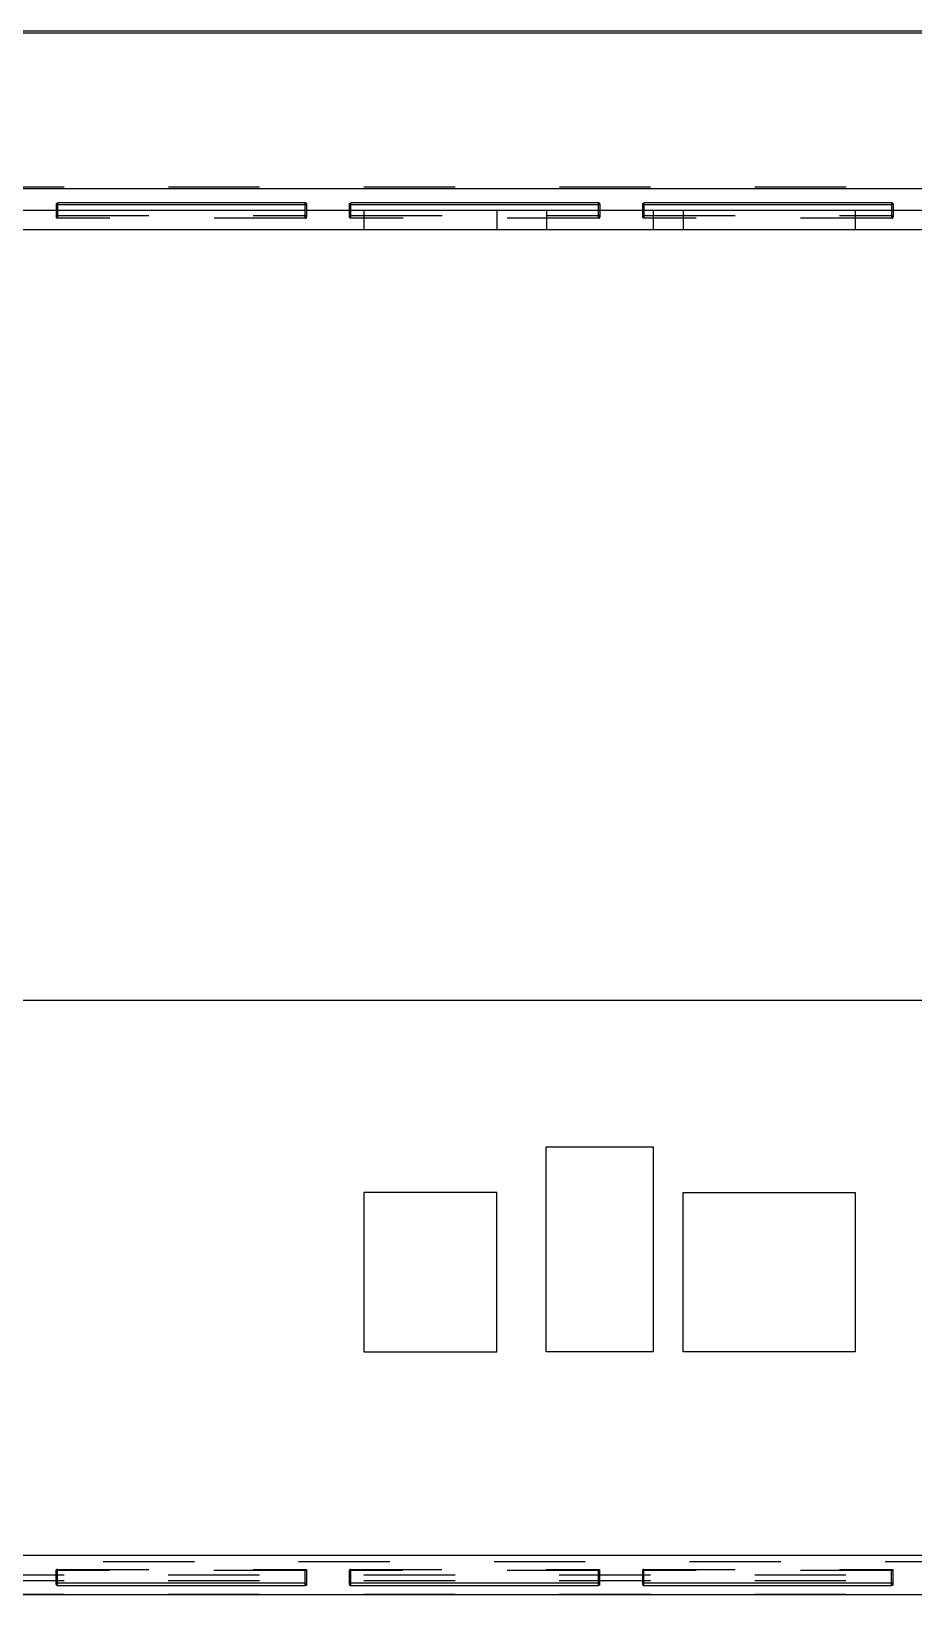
# Model space of a CAD drawing. Header units: millimetres. Extents: x 0 to 426, y 0 to 302.
# Drawn here: x 71.3 to 105.2, y 152.6 to 212.6 of the extents above; entities that cross this region are included whole.
import ezdxf

# ---------------------------------------------------------------- set-up
doc = ezdxf.new("R2010")
doc.units = ezdxf.units.MM
doc.linetypes.add('DASHED', pattern=[15, 7, -8])

# ---------------------------------------------------------------- blocks, each defined once
blk = doc.blocks.new('plaat_achter__1', base_point=(73.17, 305.2))
at = {"color": 7, "linetype": 'Continuous'}
for p, q in [((73.17, 350.79), (370.17, 350.79)), ((182.17, 323.84), (182.17, 339.54)), ((182.17, 339.54), (190.37, 339.54)), ((190.37, 339.54), (190.37, 323.84)), ((168.17, 336.04), (168.17, 323.84)), ((178.37, 336.04), (168.17, 336.04)), ((178.37, 323.84), (178.37, 336.04)), ((192.67, 323.84), (192.67, 336.04)), ((192.67, 336.04), (205.87, 336.04)), ((205.87, 336.04), (205.87, 323.84)), ((168.17, 323.84), (178.37, 323.84)), ((190.37, 323.84), (182.17, 323.84)), ((205.87, 323.84), (192.67, 323.84)), ((163.67, 306.09), (144.67, 306.09)), ((144.67, 305.9), (163.67, 305.9)), ((186.17, 306.09), (167.17, 306.09)), ((167.17, 305.9), (186.17, 305.9)), ((208.67, 306.09), (189.67, 306.09)), ((189.67, 305.9), (208.67, 305.9)), ((370.17, 305.2), (73.17, 305.2))]:
    blk.add_line(p, q, dxfattribs=at)
at = {"color": 2, "linetype": 'Continuous'}
for p, q in [((370.17, 308.2), (73.17, 308.2)), ((144.67, 305.9), (144.67, 306.09)), ((163.67, 305.9), (163.67, 306.09)), ((167.17, 305.9), (167.17, 306.09)), ((186.17, 305.9), (186.17, 306.09)), ((189.67, 305.9), (189.67, 306.09)), ((208.67, 305.9), (208.67, 306.09))]:
    blk.add_line(p, q, dxfattribs=at)
at = {"color": 1, "linetype": 'DASHED'}
for p, q in [((73.17, 307.75), (370.17, 307.75)), ((144.67, 307.15), (163.67, 307.15)), ((144.67, 307.05), (144.67, 307.15)), ((144.67, 306.09), (144.67, 307.05)), ((163.67, 307.05), (144.67, 307.05)), ((163.67, 307.05), (163.67, 307.15)), ((163.67, 306.09), (163.67, 307.05)), ((167.17, 307.05), (167.17, 307.15)), ((167.17, 307.15), (186.17, 307.15)), ((167.17, 306.09), (167.17, 307.05)), ((186.17, 307.05), (167.17, 307.05)), ((186.17, 307.05), (186.17, 307.15)), ((186.17, 306.09), (186.17, 307.05)), ((189.67, 307.05), (189.67, 307.15)), ((189.67, 307.15), (208.67, 307.15)), ((189.67, 306.09), (189.67, 307.05)), ((208.67, 307.05), (189.67, 307.05)), ((208.67, 307.05), (208.67, 307.15)), ((208.67, 306.09), (208.67, 307.05)), ((370.17, 306.71), (73.17, 306.71)), ((370.17, 306.7), (73.17, 306.7)), ((370.17, 306.26), (73.17, 306.26)), ((370.17, 305.21), (73.17, 305.21))]:
    blk.add_line(p, q, dxfattribs=at)
for points, knots in [([(144.67, 307.15), (144.67, 307.15), (144.66, 307.15), (144.64, 307.14), (144.63, 307.14), (144.61, 307.14), (144.61, 307.13), (144.6, 307.13), (144.59, 307.12), (144.59, 307.12), (144.58, 307.12), (144.58, 307.11), (144.58, 307.11), (144.57, 307.1), (144.57, 307.1), (144.57, 307.1), (144.57, 307.1)], [0, 0, 0, 0, 0.0195614, 0.0385141, 0.0506604, 0.0621149, 0.0728199, 0.0802609, 0.0873816, 0.0933896, 0.0999873, 0.1052524, 0.1115961, 0.1186813, 0.119599, 0.1205148, 0.1205148, 0.1205148, 0.1205148]), ([(144.57, 305.99), (144.57, 306.08), (144.57, 306.27), (144.57, 306.54), (144.57, 306.82), (144.57, 307), (144.57, 307.1)], [0, 0, 0, 0, 0.276479, 0.552958, 0.829437, 1.105916, 1.105916, 1.105916, 1.105916]), ([(144.57, 307.1), (144.57, 307.1), (144.57, 307.1), (144.57, 307.09), (144.58, 307.09), (144.58, 307.09), (144.58, 307.08), (144.58, 307.08), (144.59, 307.08), (144.59, 307.07), (144.6, 307.07), (144.6, 307.06), (144.61, 307.06), (144.63, 307.06), (144.63, 307.05), (144.64, 307.05), (144.65, 307.05), (144.66, 307.05), (144.67, 307.05), (144.67, 307.05), (144.67, 307.05)], [0, 0, 0, 0, 0.0008944, 0.00183, 0.0051044, 0.0092022, 0.0141892, 0.0202266, 0.024533, 0.030326, 0.0377182, 0.0468796, 0.0574975, 0.0688632, 0.0809064, 0.0860287, 0.0925481, 0.1003503, 0.1093291, 0.1193884, 0.1193884, 0.1193884, 0.1193884]), ([(163.67, 307.15), (163.68, 307.15), (163.69, 307.15), (163.71, 307.14), (163.72, 307.14), (163.73, 307.14), (163.74, 307.13), (163.75, 307.13), (163.75, 307.13), (163.76, 307.12), (163.76, 307.12), (163.77, 307.12), (163.77, 307.11), (163.77, 307.1), (163.77, 307.1), (163.77, 307.1), (163.77, 307.1), (163.77, 307.1)], [0, 0, 0, 0, 0.0195616, 0.0385146, 0.049919, 0.0594586, 0.0671123, 0.0728249, 0.0797021, 0.0873865, 0.0944745, 0.0999925, 0.1067055, 0.112871, 0.1186913, 0.1196285, 0.1205252, 0.1205252, 0.1205252, 0.1205252]), ([(163.77, 307.1), (163.77, 307.1), (163.77, 307.1), (163.77, 307.09), (163.77, 307.09), (163.77, 307.08), (163.77, 307.08), (163.76, 307.07), (163.75, 307.07), (163.75, 307.06), (163.74, 307.06), (163.72, 307.06), (163.72, 307.05), (163.71, 307.05), (163.7, 307.05), (163.69, 307.05), (163.68, 307.05), (163.67, 307.05)], [0, 0, 0, 0, 0.0009147, 0.0018297, 0.0075484, 0.0135982, 0.0202119, 0.0281669, 0.0370233, 0.0468556, 0.0574734, 0.068839, 0.0808821, 0.0875076, 0.0962708, 0.1069541, 0.1193622, 0.1193622, 0.1193622, 0.1193622]), ([(163.77, 307.1), (163.77, 307), (163.77, 306.82), (163.77, 306.54), (163.77, 306.27), (163.77, 306.08), (163.77, 305.99)], [0, 0, 0, 0, 0.276479, 0.552958, 0.829437, 1.105917, 1.105917, 1.105917, 1.105917]), ([(167.17, 307.15), (167.17, 307.15), (167.16, 307.15), (167.15, 307.15), (167.14, 307.14), (167.13, 307.14), (167.13, 307.14), (167.11, 307.14), (167.11, 307.13), (167.1, 307.13), (167.09, 307.12), (167.09, 307.12), (167.08, 307.12), (167.08, 307.11), (167.08, 307.1), (167.07, 307.1), (167.07, 307.1), (167.07, 307.1), (167.07, 307.1)], [0, 0, 0, 0, 0.0122462, 0.0228725, 0.0317005, 0.0385265, 0.0506728, 0.0621273, 0.0728323, 0.0797093, 0.0873938, 0.0939223, 0.0999998, 0.1067129, 0.1128785, 0.1186989, 0.1196167, 0.1205324, 0.1205324, 0.1205324, 0.1205324]), ([(167.07, 305.99), (167.07, 306.08), (167.07, 306.27), (167.07, 306.54), (167.07, 306.82), (167.07, 307), (167.07, 307.1)], [0, 0, 0, 0, 0.276479, 0.552958, 0.829437, 1.105916, 1.105916, 1.105916, 1.105916]), ([(167.07, 307.1), (167.07, 307.1), (167.07, 307.1), (167.07, 307.09), (167.08, 307.09), (167.08, 307.08), (167.08, 307.08), (167.09, 307.08), (167.09, 307.07), (167.1, 307.07), (167.1, 307.06), (167.11, 307.06), (167.12, 307.06), (167.13, 307.06), (167.13, 307.05), (167.14, 307.05), (167.15, 307.05), (167.16, 307.05), (167.17, 307.05), (167.17, 307.05), (167.17, 307.05)], [0, 0, 0, 0, 0.0008883, 0.00183, 0.0075486, 0.0135984, 0.020212, 0.0245183, 0.0303113, 0.0377036, 0.046865, 0.0525078, 0.0600675, 0.0695263, 0.0808957, 0.0860179, 0.0925374, 0.1003396, 0.1093184, 0.1193777, 0.1193777, 0.1193777, 0.1193777]), ([(186.17, 307.15), (186.18, 307.15), (186.19, 307.15), (186.21, 307.14), (186.22, 307.14), (186.24, 307.14), (186.24, 307.13), (186.25, 307.13), (186.26, 307.12), (186.26, 307.12), (186.27, 307.12), (186.27, 307.11), (186.27, 307.11), (186.27, 307.1), (186.27, 307.1), (186.27, 307.1), (186.27, 307.1), (186.27, 307.1)], [0, 0, 0, 0, 0.0195614, 0.0385142, 0.0506606, 0.0621151, 0.0728201, 0.0802611, 0.0873818, 0.09447, 0.0999878, 0.1062427, 0.1113572, 0.1154898, 0.1187008, 0.1196277, 0.1205344, 0.1205344, 0.1205344, 0.1205344]), ([(186.27, 307.1), (186.27, 307.1), (186.27, 307.1), (186.27, 307.09), (186.27, 307.09), (186.27, 307.08), (186.27, 307.08), (186.26, 307.07), (186.25, 307.07), (186.24, 307.06), (186.24, 307.06), (186.22, 307.06), (186.21, 307.05), (186.2, 307.05), (186.19, 307.05), (186.18, 307.05), (186.18, 307.05), (186.17, 307.05)], [0, 0, 0, 0, 0.0009149, 0.0018299, 0.0075486, 0.0135984, 0.020212, 0.0300696, 0.0392525, 0.0468518, 0.0574696, 0.0688352, 0.0808784, 0.0927079, 0.1033098, 0.1123219, 0.1193588, 0.1193588, 0.1193588, 0.1193588]), ([(186.27, 307.1), (186.27, 307), (186.27, 306.82), (186.27, 306.54), (186.27, 306.27), (186.27, 306.08), (186.27, 305.99)], [0, 0, 0, 0, 0.276479, 0.552958, 0.829437, 1.105916, 1.105916, 1.105916, 1.105916]), ([(189.67, 307.15), (189.67, 307.15), (189.67, 307.15), (189.66, 307.15), (189.65, 307.14), (189.64, 307.14), (189.63, 307.14), (189.62, 307.14), (189.61, 307.13), (189.6, 307.13), (189.6, 307.13), (189.59, 307.12), (189.59, 307.12), (189.58, 307.12), (189.58, 307.11), (189.58, 307.1), (189.58, 307.1), (189.57, 307.1), (189.57, 307.1), (189.57, 307.1)], [0, 0, 0, 0, 0.0070994, 0.0161151, 0.0266978, 0.0385263, 0.0499306, 0.0594701, 0.0671237, 0.0728364, 0.0797133, 0.0873979, 0.094486, 0.1000039, 0.1067169, 0.1128826, 0.1187029, 0.1196207, 0.1205365, 0.1205365, 0.1205365, 0.1205365]), ([(189.57, 305.99), (189.57, 306.08), (189.57, 306.27), (189.57, 306.54), (189.57, 306.82), (189.57, 307), (189.57, 307.1)], [0, 0, 0, 0, 0.276479, 0.552958, 0.829437, 1.105916, 1.105916, 1.105916, 1.105916]), ([(189.57, 307.1), (189.57, 307.1), (189.57, 307.1), (189.58, 307.09), (189.58, 307.09), (189.58, 307.08), (189.58, 307.08), (189.59, 307.07), (189.6, 307.07), (189.6, 307.06), (189.61, 307.06), (189.62, 307.06), (189.63, 307.05), (189.64, 307.05), (189.65, 307.05), (189.65, 307.05), (189.66, 307.05), (189.67, 307.05), (189.67, 307.05), (189.67, 307.05)], [0, 0, 0, 0, 0.0009292, 0.00183, 0.0075486, 0.0135984, 0.020212, 0.0300696, 0.0392525, 0.0468518, 0.0567447, 0.0659978, 0.0741946, 0.0808819, 0.0904332, 0.0992434, 0.1071313, 0.1139049, 0.1193638, 0.1193638, 0.1193638, 0.1193638]), ([(208.67, 307.15), (208.68, 307.15), (208.69, 307.15), (208.7, 307.15), (208.71, 307.14), (208.71, 307.14), (208.72, 307.14), (208.73, 307.14), (208.74, 307.13), (208.75, 307.13), (208.75, 307.13), (208.76, 307.12), (208.77, 307.12), (208.77, 307.11), (208.77, 307.11), (208.77, 307.1), (208.77, 307.1), (208.77, 307.1), (208.77, 307.1)], [0, 0, 0, 0, 0.0122462, 0.0228725, 0.0317005, 0.0385265, 0.0499307, 0.0594703, 0.0671239, 0.0728365, 0.0827962, 0.0918331, 0.0999952, 0.1052603, 0.111604, 0.1186891, 0.1196069, 0.1205227, 0.1205227, 0.1205227, 0.1205227]), ([(208.77, 307.1), (208.77, 307.1), (208.77, 307.1), (208.77, 307.09), (208.77, 307.09), (208.77, 307.09), (208.77, 307.08), (208.77, 307.08), (208.76, 307.07), (208.75, 307.07), (208.75, 307.06), (208.74, 307.06), (208.73, 307.06), (208.72, 307.05), (208.71, 307.05), (208.7, 307.05), (208.7, 307.05), (208.69, 307.05), (208.68, 307.05), (208.68, 307.05), (208.67, 307.05)], [0, 0, 0, 0, 0.0009339, 0.00183, 0.0051044, 0.0092022, 0.0141892, 0.0202266, 0.0281817, 0.037038, 0.0468704, 0.0567634, 0.0660165, 0.0742132, 0.0809005, 0.0904518, 0.099262, 0.1071499, 0.1139235, 0.1193824, 0.1193824, 0.1193824, 0.1193824]), ([(208.77, 307.1), (208.77, 307), (208.77, 306.82), (208.77, 306.54), (208.77, 306.27), (208.77, 306.08), (208.77, 305.99)], [0, 0, 0, 0, 0.276479, 0.552958, 0.829437, 1.105916, 1.105916, 1.105916, 1.105916])]:
    blk.add_open_spline(points, degree=3, knots=knots, dxfattribs=at)
at = {"color": 7, "linetype": 'Continuous'}
for points, knots in [([(144.67, 306.09), (144.67, 306.09), (144.67, 306.09), (144.67, 306.09), (144.65, 306.09), (144.64, 306.08), (144.62, 306.07), (144.61, 306.06), (144.6, 306.05), (144.59, 306.05), (144.59, 306.04), (144.58, 306.03), (144.58, 306.02), (144.58, 306.01), (144.57, 306), (144.57, 305.99), (144.57, 305.99)], [0, 0, 0, 0, 0.0021791, 0.0043588, 0.0218947, 0.0392468, 0.0588794, 0.0785135, 0.0882873, 0.0980972, 0.1087255, 0.1175472, 0.127174, 0.1368072, 0.1471993, 0.1558529, 0.1558529, 0.1558529, 0.1558529]), ([(144.57, 305.99), (144.58, 305.98), (144.58, 305.97), (144.58, 305.96), (144.59, 305.94), (144.6, 305.93), (144.61, 305.92), (144.62, 305.91), (144.63, 305.91), (144.64, 305.9), (144.65, 305.9), (144.67, 305.9), (144.67, 305.9), (144.67, 305.9), (144.67, 305.9)], [0, 0, 0, 0, 0.0187783, 0.0375501, 0.0527084, 0.0653809, 0.0751296, 0.0905596, 0.1035165, 0.1134587, 0.1307245, 0.1481732, 0.1503526, 0.1525319, 0.1525319, 0.1525319, 0.1525319]), ([(163.67, 306.09), (163.68, 306.09), (163.68, 306.09), (163.68, 306.09), (163.69, 306.09), (163.7, 306.09), (163.71, 306.08), (163.72, 306.08), (163.73, 306.07), (163.74, 306.07), (163.75, 306.06), (163.76, 306.05), (163.77, 306.03), (163.77, 306.02), (163.77, 306.01), (163.77, 306), (163.77, 305.99), (163.77, 305.99)], [0, 0, 0, 0, 0.0021793, 0.0043592, 0.018261, 0.0300068, 0.0392707, 0.0490719, 0.0589337, 0.067902, 0.0785842, 0.0981121, 0.1175728, 0.1280982, 0.1368329, 0.1455659, 0.1558788, 0.1558788, 0.1558788, 0.1558788]), ([(163.77, 305.99), (163.77, 305.99), (163.77, 305.98), (163.77, 305.97), (163.77, 305.96), (163.77, 305.95), (163.76, 305.94), (163.75, 305.93), (163.75, 305.92), (163.74, 305.92), (163.73, 305.91), (163.72, 305.91), (163.71, 305.9), (163.7, 305.9), (163.69, 305.9), (163.68, 305.9), (163.68, 305.9), (163.68, 305.9), (163.67, 305.9)], [0, 0, 0, 0, 0.0102559, 0.0188564, 0.0282371, 0.0375995, 0.0527576, 0.0654299, 0.0751787, 0.0838456, 0.0942334, 0.1038927, 0.1135216, 0.1274379, 0.1391586, 0.1482555, 0.1504347, 0.1526137, 0.1526137, 0.1526137, 0.1526137]), ([(167.17, 306.09), (167.17, 306.09), (167.17, 306.09), (167.17, 306.09), (167.16, 306.09), (167.15, 306.09), (167.14, 306.08), (167.13, 306.08), (167.12, 306.07), (167.11, 306.07), (167.1, 306.06), (167.09, 306.05), (167.08, 306.03), (167.08, 306.02), (167.08, 306.01), (167.08, 306), (167.07, 305.99), (167.07, 305.99)], [0, 0, 0, 0, 0.0021791, 0.0043588, 0.0134892, 0.0252366, 0.0392702, 0.049955, 0.0589328, 0.0687317, 0.0785832, 0.0981109, 0.1175715, 0.1271983, 0.1368315, 0.1455645, 0.1558772, 0.1558772, 0.1558772, 0.1558772]), ([(167.07, 305.99), (167.07, 305.99), (167.08, 305.98), (167.08, 305.97), (167.08, 305.96), (167.08, 305.95), (167.09, 305.94), (167.1, 305.92), (167.12, 305.91), (167.13, 305.91), (167.14, 305.9), (167.15, 305.9), (167.17, 305.9), (167.17, 305.9), (167.17, 305.9), (167.17, 305.9)], [0, 0, 0, 0, 0.0094351, 0.0188568, 0.0282371, 0.0376001, 0.0563292, 0.0751462, 0.0905761, 0.103533, 0.1134752, 0.130741, 0.1481897, 0.1503691, 0.1525484, 0.1525484, 0.1525484, 0.1525484]), ([(186.17, 306.09), (186.18, 306.09), (186.18, 306.09), (186.18, 306.09), (186.19, 306.09), (186.2, 306.09), (186.21, 306.08), (186.22, 306.08), (186.23, 306.07), (186.24, 306.07), (186.25, 306.06), (186.25, 306.05), (186.26, 306.05), (186.26, 306.04), (186.27, 306.03), (186.27, 306.02), (186.27, 306.01), (186.27, 306), (186.27, 305.99), (186.27, 305.99)], [0, 0, 0, 0, 0.0021794, 0.0043589, 0.0134893, 0.0252367, 0.0392703, 0.0482556, 0.058933, 0.068732, 0.0785835, 0.0883574, 0.0981672, 0.1087955, 0.1176173, 0.1272443, 0.1368774, 0.1456111, 0.1559231, 0.1559231, 0.1559231, 0.1559231]), ([(186.27, 305.99), (186.27, 305.98), (186.27, 305.97), (186.27, 305.95), (186.26, 305.94), (186.25, 305.93), (186.24, 305.92), (186.23, 305.91), (186.22, 305.91), (186.21, 305.9), (186.2, 305.9), (186.18, 305.9), (186.18, 305.9), (186.18, 305.9), (186.17, 305.9)], [0, 0, 0, 0, 0.0187786, 0.0375499, 0.056279, 0.0750958, 0.0846412, 0.0941509, 0.1038101, 0.1134392, 0.130705, 0.1481537, 0.150333, 0.1525122, 0.1525122, 0.1525122, 0.1525122]), ([(189.67, 306.09), (189.67, 306.09), (189.67, 306.09), (189.67, 306.09), (189.65, 306.09), (189.64, 306.08), (189.63, 306.08), (189.62, 306.07), (189.61, 306.07), (189.6, 306.06), (189.59, 306.05), (189.58, 306.03), (189.58, 306.01), (189.58, 306), (189.57, 305.99)], [0, 0, 0, 0, 0.0021791, 0.0043588, 0.0218947, 0.0392468, 0.0490477, 0.0589096, 0.0678779, 0.0785599, 0.0980875, 0.1175481, 0.1367186, 0.1558065, 0.1558065, 0.1558065, 0.1558065]), ([(189.57, 305.99), (189.58, 305.98), (189.58, 305.97), (189.58, 305.95), (189.59, 305.94), (189.6, 305.93), (189.61, 305.92), (189.62, 305.91), (189.63, 305.91), (189.64, 305.9), (189.65, 305.9), (189.66, 305.9), (189.67, 305.9), (189.67, 305.9), (189.67, 305.9), (189.67, 305.9)], [0, 0, 0, 0, 0.0187786, 0.0375501, 0.0562791, 0.0750961, 0.0853447, 0.094151, 0.1029071, 0.1134392, 0.1224253, 0.1341202, 0.1481733, 0.1503526, 0.152532, 0.152532, 0.152532, 0.152532]), ([(208.67, 306.09), (208.68, 306.09), (208.68, 306.09), (208.68, 306.09), (208.7, 306.09), (208.71, 306.08), (208.73, 306.07), (208.75, 306.06), (208.76, 306.05), (208.77, 306.03), (208.77, 306.02), (208.77, 306.01), (208.77, 306), (208.77, 305.99), (208.77, 305.99)], [0, 0, 0, 0, 0.0021794, 0.0043588, 0.0218947, 0.0392468, 0.0588794, 0.0785136, 0.0980412, 0.1175018, 0.1280273, 0.1367616, 0.1471537, 0.1558073, 0.1558073, 0.1558073, 0.1558073]), ([(208.77, 305.99), (208.77, 305.98), (208.77, 305.97), (208.77, 305.96), (208.76, 305.94), (208.75, 305.93), (208.74, 305.92), (208.73, 305.91), (208.72, 305.91), (208.7, 305.9), (208.69, 305.9), (208.68, 305.9), (208.68, 305.9), (208.68, 305.9), (208.67, 305.9)], [0, 0, 0, 0, 0.0187786, 0.0375501, 0.0527084, 0.0653808, 0.0751296, 0.0942227, 0.1134286, 0.1224147, 0.1341096, 0.1481627, 0.1503419, 0.1525213, 0.1525213, 0.1525213, 0.1525213])]:
    blk.add_open_spline(points, degree=3, knots=knots, dxfattribs=at)
blk = doc.blocks.new('Front1', base_point=(221.68, 328))
blk.add_blockref('plaat_achter__1', (73.17, 305.2))
blk = doc.blocks.new('plaat_achter__3', base_point=(73.17, 409.89))
at = {"color": 7, "linetype": 'Continuous'}
for p, q in [((370.17, 425.1), (73.17, 425.1)), ((73.17, 424.97), (370.17, 424.97)), ((139.42, 411.39), (168.17, 411.39)), ((163.67, 411.93), (144.67, 411.93)), ((144.67, 411.82), (163.67, 411.82)), ((186.17, 411.93), (167.17, 411.93)), ((167.17, 411.82), (186.17, 411.82)), ((168.17, 411.39), (178.37, 411.39)), ((178.37, 411.39), (182.17, 411.39)), ((182.17, 411.39), (190.37, 411.39)), ((208.67, 411.93), (189.67, 411.93)), ((189.67, 411.82), (208.67, 411.82)), ((190.37, 411.39), (192.67, 411.39)), ((192.67, 411.39), (205.87, 411.39)), ((205.87, 411.39), (217.92, 411.39)), ((139.42, 409.89), (168.17, 409.89)), ((168.17, 409.89), (178.37, 409.89)), ((178.37, 409.89), (182.17, 409.89)), ((182.17, 409.89), (190.37, 409.89)), ((190.37, 409.89), (192.67, 409.89)), ((192.67, 409.89), (205.87, 409.89)), ((205.87, 409.89), (217.92, 409.89))]:
    blk.add_line(p, q, dxfattribs=at)
at = {"color": 1, "linetype": 'DASHED'}
for p, q in [((370.17, 413.15), (73.17, 413.15)), ((144.67, 410.97), (144.67, 411.82)), ((163.67, 410.97), (163.67, 411.82)), ((167.17, 410.97), (167.17, 411.82)), ((168.17, 411.39), (168.17, 409.89)), ((178.37, 411.39), (178.37, 409.89)), ((182.17, 411.39), (182.17, 409.89)), ((186.17, 410.97), (186.17, 411.82)), ((189.67, 410.97), (189.67, 411.82)), ((190.37, 411.39), (190.37, 409.89)), ((192.67, 411.39), (192.67, 409.89)), ((205.87, 411.39), (205.87, 409.89)), ((208.67, 410.97), (208.67, 411.82)), ((144.67, 410.97), (163.67, 410.97)), ((144.67, 410.76), (144.67, 410.97)), ((163.67, 410.76), (144.67, 410.76)), ((163.67, 410.76), (163.67, 410.97)), ((167.17, 410.76), (167.17, 410.97)), ((167.17, 410.97), (186.17, 410.97)), ((186.17, 410.76), (167.17, 410.76)), ((186.17, 410.76), (186.17, 410.97)), ((189.67, 410.76), (189.67, 410.97)), ((189.67, 410.97), (208.67, 410.97)), ((208.67, 410.76), (189.67, 410.76)), ((208.67, 410.76), (208.67, 410.97))]:
    blk.add_line(p, q, dxfattribs=at)
at = {"color": 2, "linetype": 'Continuous'}
for p, q in [((370.17, 413.02), (73.17, 413.02)), ((144.67, 411.82), (144.67, 411.93)), ((163.67, 411.82), (163.67, 411.93)), ((167.17, 411.82), (167.17, 411.93)), ((186.17, 411.82), (186.17, 411.93)), ((189.67, 411.82), (189.67, 411.93)), ((208.67, 411.82), (208.67, 411.93))]:
    blk.add_line(p, q, dxfattribs=at)
at = {"color": 7, "linetype": 'Continuous'}
for points, knots in [([(144.57, 411.87), (144.57, 411.87), (144.57, 411.87), (144.57, 411.88), (144.58, 411.88), (144.58, 411.89), (144.58, 411.89), (144.59, 411.9), (144.59, 411.9), (144.6, 411.91), (144.6, 411.91), (144.61, 411.91), (144.62, 411.92), (144.63, 411.92), (144.64, 411.92), (144.66, 411.93), (144.67, 411.93), (144.67, 411.93)], [0, 0, 0, 0, 0.0010111, 0.0020004, 0.0083236, 0.0149511, 0.0220698, 0.0284215, 0.0351939, 0.042513, 0.0501032, 0.0559066, 0.0636505, 0.0732675, 0.0847292, 0.1037236, 0.1232854, 0.1232854, 0.1232854, 0.1232854]), ([(144.67, 411.82), (144.67, 411.82), (144.67, 411.82), (144.66, 411.82), (144.65, 411.82), (144.64, 411.82), (144.63, 411.83), (144.62, 411.83), (144.61, 411.83), (144.6, 411.84), (144.6, 411.84), (144.59, 411.85), (144.58, 411.85), (144.58, 411.86), (144.58, 411.86), (144.57, 411.87), (144.57, 411.87), (144.57, 411.87), (144.57, 411.87)], [0, 0, 0, 0, 0.0070416, 0.0160563, 0.0266669, 0.0385244, 0.0499484, 0.0594865, 0.0671397, 0.0728738, 0.0829225, 0.0920704, 0.1003994, 0.1059089, 0.1125857, 0.1201684, 0.121167, 0.1221654, 0.1221654, 0.1221654, 0.1221654]), ([(163.77, 411.87), (163.77, 411.87), (163.77, 411.87), (163.77, 411.88), (163.77, 411.88), (163.77, 411.89), (163.77, 411.89), (163.76, 411.9), (163.76, 411.9), (163.75, 411.91), (163.74, 411.91), (163.73, 411.92), (163.72, 411.92), (163.7, 411.92), (163.69, 411.93), (163.68, 411.93), (163.68, 411.93), (163.67, 411.93)], [0, 0, 0, 0, 0.0009991, 0.0020001, 0.0083233, 0.0149509, 0.0220697, 0.0265374, 0.0326541, 0.0404692, 0.0501025, 0.0666496, 0.0847084, 0.0965698, 0.1071661, 0.1161842, 0.1232784, 0.1232784, 0.1232784, 0.1232784]), ([(163.67, 411.82), (163.68, 411.82), (163.69, 411.82), (163.7, 411.82), (163.71, 411.82), (163.72, 411.82), (163.72, 411.83), (163.74, 411.83), (163.75, 411.84), (163.75, 411.84), (163.76, 411.84), (163.76, 411.85), (163.77, 411.85), (163.77, 411.86), (163.77, 411.86), (163.77, 411.87), (163.77, 411.87), (163.77, 411.87), (163.77, 411.87), (163.77, 411.87)], [0, 0, 0, 0, 0.012395, 0.0230805, 0.0318636, 0.0385251, 0.0506325, 0.0621003, 0.0728702, 0.0822413, 0.0898662, 0.095893, 0.1004056, 0.1068207, 0.1121841, 0.1166286, 0.1201926, 0.1211711, 0.12219, 0.12219, 0.12219, 0.12219]), ([(167.07, 411.87), (167.07, 411.87), (167.07, 411.87), (167.07, 411.88), (167.08, 411.88), (167.08, 411.89), (167.08, 411.89), (167.09, 411.9), (167.09, 411.9), (167.1, 411.91), (167.1, 411.91), (167.11, 411.91), (167.12, 411.92), (167.13, 411.92), (167.14, 411.92), (167.14, 411.92), (167.15, 411.92), (167.16, 411.93), (167.17, 411.93), (167.17, 411.93)], [0, 0, 0, 0, 0.0010213, 0.0020004, 0.0083236, 0.0149511, 0.0220698, 0.0265375, 0.0326542, 0.0404694, 0.0501028, 0.0559062, 0.0636501, 0.073267, 0.0847288, 0.0915619, 0.1004017, 0.1110402, 0.1232994, 0.1232994, 0.1232994, 0.1232994]), ([(167.17, 411.82), (167.17, 411.82), (167.16, 411.82), (167.15, 411.82), (167.14, 411.82), (167.13, 411.83), (167.12, 411.83), (167.11, 411.83), (167.1, 411.84), (167.09, 411.84), (167.09, 411.85), (167.08, 411.85), (167.08, 411.86), (167.08, 411.86), (167.08, 411.87), (167.07, 411.87), (167.07, 411.87), (167.07, 411.87), (167.07, 411.87)], [0, 0, 0, 0, 0.0123949, 0.0230801, 0.0318632, 0.0385246, 0.0564437, 0.0728555, 0.0822265, 0.0898514, 0.0958782, 0.1003908, 0.106806, 0.1121695, 0.116614, 0.120178, 0.1211767, 0.122175, 0.122175, 0.122175, 0.122175]), ([(186.27, 411.87), (186.27, 411.87), (186.27, 411.87), (186.27, 411.88), (186.27, 411.88), (186.27, 411.88), (186.27, 411.89), (186.27, 411.89), (186.26, 411.9), (186.26, 411.9), (186.25, 411.91), (186.25, 411.91), (186.24, 411.91), (186.23, 411.92), (186.22, 411.92), (186.21, 411.92), (186.19, 411.93), (186.18, 411.93), (186.17, 411.93)], [0, 0, 0, 0, 0.0009993, 0.0020003, 0.0055072, 0.0099848, 0.0154668, 0.022083, 0.0265506, 0.0326674, 0.0404825, 0.0501159, 0.059062, 0.0667219, 0.0746094, 0.084742, 0.1037363, 0.1232981, 0.1232981, 0.1232981, 0.1232981]), ([(186.17, 411.82), (186.18, 411.82), (186.19, 411.82), (186.21, 411.82), (186.22, 411.83), (186.23, 411.83), (186.24, 411.83), (186.25, 411.84), (186.25, 411.84), (186.26, 411.84), (186.26, 411.85), (186.27, 411.85), (186.27, 411.86), (186.27, 411.86), (186.27, 411.87), (186.27, 411.87), (186.27, 411.87), (186.27, 411.87)], [0, 0, 0, 0, 0.0195243, 0.0385124, 0.0452086, 0.0534536, 0.0628045, 0.0728612, 0.0822322, 0.0898571, 0.0958839, 0.1003965, 0.105906, 0.1125827, 0.1201655, 0.1211435, 0.1221626, 0.1221626, 0.1221626, 0.1221626]), ([(189.57, 411.87), (189.57, 411.87), (189.57, 411.87), (189.57, 411.88), (189.58, 411.88), (189.58, 411.88), (189.58, 411.89), (189.58, 411.89), (189.59, 411.9), (189.6, 411.91), (189.6, 411.91), (189.61, 411.91), (189.63, 411.92), (189.63, 411.92), (189.64, 411.92), (189.65, 411.92), (189.66, 411.93), (189.67, 411.93), (189.67, 411.93)], [0, 0, 0, 0, 0.0009771, 0.0020004, 0.0055072, 0.0099849, 0.0154669, 0.022083, 0.0306077, 0.0399299, 0.0501067, 0.0609681, 0.0725246, 0.0847279, 0.091561, 0.1004008, 0.1110393, 0.1232985, 0.1232985, 0.1232985, 0.1232985]), ([(189.67, 411.82), (189.67, 411.82), (189.66, 411.82), (189.64, 411.82), (189.63, 411.83), (189.62, 411.83), (189.61, 411.83), (189.6, 411.84), (189.6, 411.84), (189.59, 411.84), (189.59, 411.85), (189.58, 411.85), (189.58, 411.86), (189.58, 411.86), (189.58, 411.87), (189.57, 411.87), (189.57, 411.87), (189.57, 411.87), (189.57, 411.87)], [0, 0, 0, 0, 0.0195242, 0.0385123, 0.0499362, 0.0594743, 0.0671275, 0.0728617, 0.0822327, 0.0898575, 0.0958844, 0.100397, 0.1068122, 0.1121756, 0.1166201, 0.1201842, 0.1211828, 0.1221812, 0.1221812, 0.1221812, 0.1221812]), ([(208.77, 411.87), (208.77, 411.87), (208.77, 411.87), (208.77, 411.88), (208.77, 411.88), (208.77, 411.88), (208.77, 411.89), (208.77, 411.89), (208.76, 411.9), (208.76, 411.9), (208.75, 411.91), (208.75, 411.91), (208.74, 411.91), (208.72, 411.92), (208.71, 411.92), (208.69, 411.93), (208.68, 411.93), (208.67, 411.93)], [0, 0, 0, 0, 0.0010117, 0.0020004, 0.0055072, 0.0099849, 0.0154669, 0.022083, 0.0278683, 0.035207, 0.0417078, 0.0501163, 0.0609777, 0.0725342, 0.0847375, 0.1037318, 0.1232937, 0.1232937, 0.1232937, 0.1232937]), ([(208.67, 411.82), (208.68, 411.82), (208.68, 411.82), (208.69, 411.82), (208.7, 411.82), (208.71, 411.82), (208.72, 411.83), (208.73, 411.83), (208.74, 411.83), (208.75, 411.84), (208.75, 411.84), (208.76, 411.85), (208.77, 411.85), (208.77, 411.86), (208.77, 411.86), (208.77, 411.87), (208.77, 411.87), (208.77, 411.87), (208.77, 411.87)], [0, 0, 0, 0, 0.0070416, 0.0160563, 0.0266669, 0.0385244, 0.0452207, 0.0534656, 0.0628164, 0.0728732, 0.0829219, 0.0920698, 0.1003987, 0.1074214, 0.1139419, 0.1201722, 0.1211708, 0.1221692, 0.1221692, 0.1221692, 0.1221692])]:
    blk.add_open_spline(points, degree=3, knots=knots, dxfattribs=at)
at = {"color": 1, "linetype": 'DASHED'}
for points in [[(144.57, 410.86), (144.57, 410.94), (144.57, 411.11), (144.57, 411.37), (144.57, 411.62), (144.57, 411.79), (144.57, 411.87)], [(167.07, 410.86), (167.07, 410.94), (167.07, 411.11), (167.07, 411.37), (167.07, 411.62), (167.07, 411.79), (167.07, 411.87)], [(189.57, 410.86), (189.57, 410.94), (189.57, 411.11), (189.57, 411.37), (189.57, 411.62), (189.57, 411.79), (189.57, 411.87)], [(208.77, 411.87), (208.77, 411.79), (208.77, 411.62), (208.77, 411.37), (208.77, 411.11), (208.77, 410.94), (208.77, 410.86)]]:
    blk.add_open_spline(points, degree=3, dxfattribs=at)
for points, knots in [([(163.77, 411.87), (163.77, 411.79), (163.77, 411.62), (163.77, 411.37), (163.77, 411.11), (163.77, 410.94), (163.77, 410.86)], [0, 0, 0, 0, 0.253346, 0.506692, 0.760038, 1.013385, 1.013385, 1.013385, 1.013385]), ([(186.27, 411.87), (186.27, 411.79), (186.27, 411.62), (186.27, 411.37), (186.27, 411.11), (186.27, 410.94), (186.27, 410.86)], [0, 0, 0, 0, 0.253346, 0.506693, 0.760039, 1.013385, 1.013385, 1.013385, 1.013385]), ([(144.57, 410.86), (144.57, 410.86), (144.57, 410.87), (144.58, 410.88), (144.58, 410.89), (144.58, 410.9), (144.59, 410.92), (144.6, 410.93), (144.61, 410.94), (144.62, 410.95), (144.63, 410.95), (144.64, 410.96), (144.65, 410.96), (144.67, 410.97), (144.67, 410.97), (144.67, 410.97), (144.67, 410.97)], [0, 0, 0, 0, 0.0103808, 0.0207473, 0.030224, 0.0415688, 0.0623467, 0.0828949, 0.0922043, 0.1032336, 0.1124238, 0.1232805, 0.1407753, 0.1583337, 0.1605134, 0.1626928, 0.1626928, 0.1626928, 0.1626928]), ([(144.67, 410.76), (144.67, 410.76), (144.67, 410.76), (144.67, 410.76), (144.66, 410.76), (144.65, 410.76), (144.64, 410.76), (144.63, 410.77), (144.62, 410.77), (144.61, 410.78), (144.6, 410.79), (144.6, 410.79), (144.59, 410.8), (144.58, 410.82), (144.58, 410.83), (144.58, 410.84), (144.57, 410.85), (144.57, 410.86), (144.57, 410.86)], [0, 0, 0, 0, 0.0021792, 0.0043588, 0.0134617, 0.0252199, 0.0392629, 0.0490583, 0.0589429, 0.0687726, 0.0787072, 0.0889139, 0.10238, 0.1187085, 0.1288522, 0.1390529, 0.1501817, 0.1596263, 0.1596263, 0.1596263, 0.1596263]), ([(163.77, 410.86), (163.77, 410.86), (163.77, 410.87), (163.77, 410.88), (163.77, 410.89), (163.77, 410.9), (163.76, 410.92), (163.75, 410.93), (163.73, 410.95), (163.71, 410.96), (163.7, 410.96), (163.68, 410.97), (163.68, 410.97), (163.68, 410.97), (163.67, 410.97)], [0, 0, 0, 0, 0.0094429, 0.0207469, 0.032065, 0.0415681, 0.0623459, 0.0828938, 0.103213, 0.1232287, 0.1407235, 0.1582818, 0.1604613, 0.1626406, 0.1626406, 0.1626406, 0.1626406]), ([(163.67, 410.76), (163.68, 410.76), (163.68, 410.76), (163.68, 410.76), (163.69, 410.76), (163.7, 410.76), (163.71, 410.76), (163.72, 410.77), (163.73, 410.78), (163.74, 410.78), (163.75, 410.79), (163.76, 410.8), (163.76, 410.81), (163.77, 410.82), (163.77, 410.84), (163.77, 410.85), (163.77, 410.86)], [0, 0, 0, 0, 0.0021794, 0.0043592, 0.0184121, 0.0301661, 0.0392633, 0.0493374, 0.06263, 0.0786925, 0.0885953, 0.0986006, 0.1086128, 0.1187096, 0.1390813, 0.1595819, 0.1595819, 0.1595819, 0.1595819]), ([(167.07, 410.86), (167.07, 410.86), (167.08, 410.87), (167.08, 410.88), (167.08, 410.89), (167.08, 410.9), (167.09, 410.92), (167.1, 410.93), (167.11, 410.94), (167.12, 410.95), (167.13, 410.95), (167.14, 410.96), (167.15, 410.96), (167.16, 410.97), (167.17, 410.97), (167.17, 410.97), (167.17, 410.97), (167.17, 410.97)], [0, 0, 0, 0, 0.0112464, 0.0207471, 0.0320656, 0.0415686, 0.0623465, 0.0828947, 0.0939896, 0.1032335, 0.1133164, 0.1232805, 0.1326267, 0.1444325, 0.1583608, 0.1605405, 0.1627199, 0.1627199, 0.1627199, 0.1627199]), ([(167.17, 410.76), (167.17, 410.76), (167.17, 410.76), (167.17, 410.76), (167.15, 410.76), (167.14, 410.76), (167.13, 410.77), (167.12, 410.77), (167.11, 410.78), (167.1, 410.79), (167.1, 410.79), (167.09, 410.8), (167.09, 410.81), (167.08, 410.82), (167.08, 410.83), (167.08, 410.84), (167.08, 410.85), (167.07, 410.86), (167.07, 410.86)], [0, 0, 0, 0, 0.0021794, 0.0043588, 0.0218392, 0.0392396, 0.049035, 0.0589196, 0.0696476, 0.0786838, 0.0894645, 0.0985915, 0.1094623, 0.1187001, 0.1288438, 0.1390445, 0.148422, 0.1596179, 0.1596179, 0.1596179, 0.1596179]), ([(186.27, 410.86), (186.27, 410.86), (186.27, 410.87), (186.27, 410.88), (186.27, 410.89), (186.27, 410.9), (186.26, 410.91), (186.26, 410.92), (186.25, 410.93), (186.25, 410.93), (186.24, 410.94), (186.23, 410.95), (186.22, 410.95), (186.21, 410.96), (186.2, 410.96), (186.19, 410.97), (186.18, 410.97), (186.18, 410.97), (186.18, 410.97), (186.17, 410.97)], [0, 0, 0, 0, 0.0094432, 0.0207471, 0.0311813, 0.0415686, 0.052886, 0.0623401, 0.0717479, 0.0829398, 0.0922491, 0.1032784, 0.1124686, 0.1233252, 0.1326714, 0.1444772, 0.1584054, 0.1605853, 0.1627645, 0.1627645, 0.1627645, 0.1627645]), ([(186.17, 410.76), (186.18, 410.76), (186.18, 410.76), (186.18, 410.76), (186.2, 410.76), (186.21, 410.76), (186.22, 410.77), (186.23, 410.78), (186.24, 410.78), (186.25, 410.79), (186.26, 410.8), (186.27, 410.82), (186.27, 410.83), (186.27, 410.84), (186.27, 410.85), (186.27, 410.86), (186.27, 410.86)], [0, 0, 0, 0, 0.0021794, 0.0043589, 0.0218393, 0.0392397, 0.0493137, 0.0626063, 0.0786686, 0.0888753, 0.1023414, 0.11867, 0.1288139, 0.1390145, 0.1483881, 0.159588, 0.159588, 0.159588, 0.159588]), ([(189.57, 410.86), (189.58, 410.87), (189.58, 410.88), (189.58, 410.9), (189.59, 410.92), (189.6, 410.93), (189.61, 410.94), (189.62, 410.95), (189.63, 410.95), (189.64, 410.96), (189.65, 410.96), (189.66, 410.97), (189.67, 410.97), (189.67, 410.97), (189.67, 410.97), (189.67, 410.97)], [0, 0, 0, 0, 0.0207849, 0.0415247, 0.0623026, 0.0828508, 0.0939458, 0.1031896, 0.1141108, 0.1232365, 0.1373978, 0.149185, 0.1583168, 0.1604965, 0.162676, 0.162676, 0.162676, 0.162676]), ([(189.67, 410.76), (189.67, 410.76), (189.67, 410.76), (189.67, 410.76), (189.65, 410.76), (189.64, 410.76), (189.62, 410.77), (189.61, 410.78), (189.6, 410.79), (189.59, 410.8), (189.59, 410.81), (189.58, 410.82), (189.58, 410.83), (189.58, 410.84), (189.58, 410.85), (189.57, 410.86), (189.57, 410.86)], [0, 0, 0, 0, 0.0021794, 0.0043588, 0.0218392, 0.0392396, 0.0588426, 0.0786349, 0.0894156, 0.0985425, 0.1094134, 0.1186511, 0.1296445, 0.1389954, 0.1483729, 0.1595688, 0.1595688, 0.1595688, 0.1595688]), ([(208.77, 410.86), (208.77, 410.86), (208.77, 410.87), (208.77, 410.88), (208.77, 410.89), (208.77, 410.9), (208.76, 410.92), (208.75, 410.93), (208.74, 410.94), (208.73, 410.95), (208.72, 410.95), (208.71, 410.96), (208.7, 410.96), (208.68, 410.97), (208.68, 410.97), (208.68, 410.97), (208.67, 410.97)], [0, 0, 0, 0, 0.0112476, 0.0207471, 0.0311813, 0.0415688, 0.0623467, 0.0828949, 0.0931254, 0.1032338, 0.1133167, 0.1232808, 0.1407757, 0.158334, 0.160514, 0.1626932, 0.1626932, 0.1626932, 0.1626932]), ([(208.67, 410.76), (208.68, 410.76), (208.68, 410.76), (208.68, 410.76), (208.69, 410.76), (208.7, 410.76), (208.71, 410.76), (208.72, 410.77), (208.73, 410.78), (208.75, 410.79), (208.76, 410.8), (208.77, 410.82), (208.77, 410.83), (208.77, 410.84), (208.77, 410.85), (208.77, 410.86), (208.77, 410.86)], [0, 0, 0, 0, 0.0021794, 0.0043588, 0.0184117, 0.0301657, 0.0392629, 0.0493369, 0.0626294, 0.0786916, 0.0985657, 0.1186595, 0.1288032, 0.1390039, 0.1483815, 0.1595774, 0.1595774, 0.1595774, 0.1595774])]:
    blk.add_open_spline(points, degree=3, knots=knots, dxfattribs=at)
blk = doc.blocks.new('Top1', base_point=(221.67, 417.49))
blk.add_blockref('plaat_achter__3', (73.17, 409.89))

msp = doc.modelspace()

# ---------------------------------------------------------------- block references
at = {"xscale": 0.5, "yscale": 0.5, "zscale": 0.5}
for name, p in [('Top1', (110.837, 208.747)), ('Front1', (110.837, 164))]:
    msp.add_blockref(name, p, dxfattribs=at)

doc.saveas('drawing.dxf')
